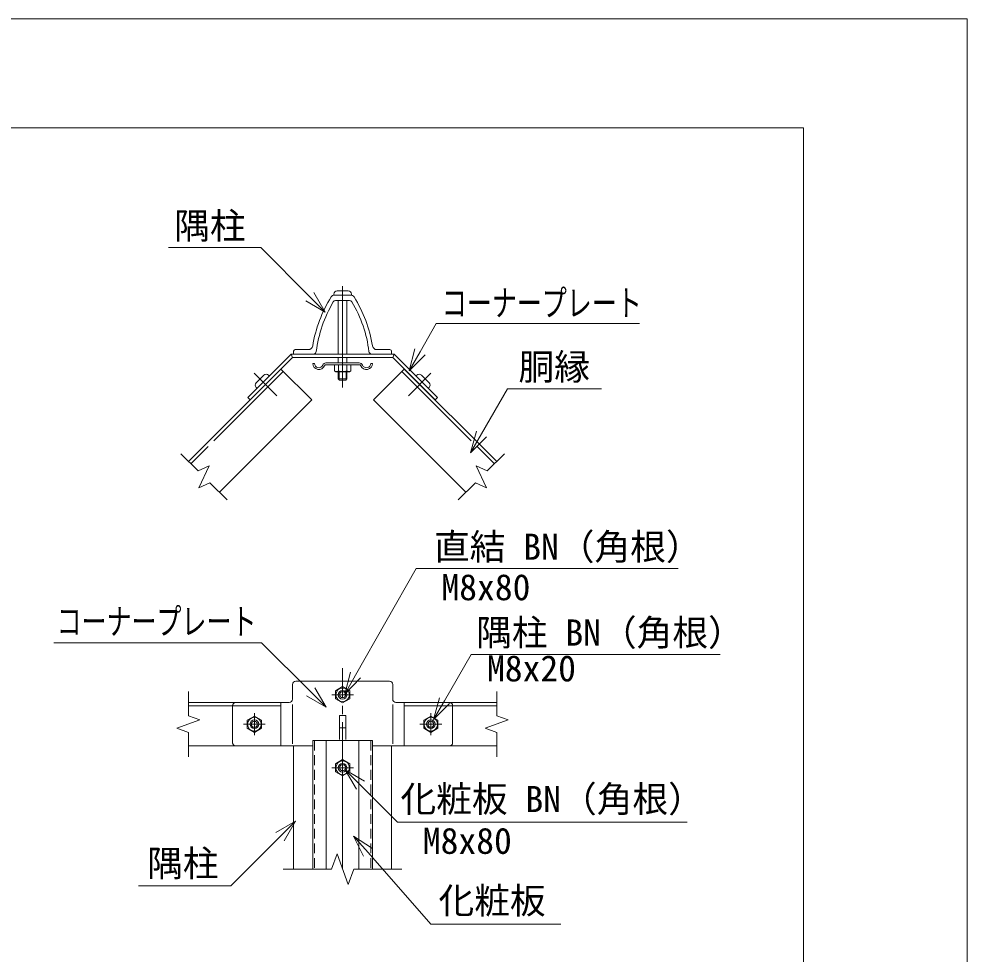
# Model space of a CAD drawing. Units: millimetres, scale not verified. Extents: x -4200 to 4200, y -2970 to 2970.
# Drawn here: x 2459 to 4200, y 1253 to 2970 of the extents above; entities that cross this region are included whole.
import ezdxf
from ezdxf.enums import TextEntityAlignment as Align

# ---------------------------------------------------------------- set-up
doc = ezdxf.new("R2010")
doc.units = ezdxf.units.MM
doc.header["$LTSCALE"] = 15
for name, pattern in [('DASHED1', [1.8, 1.2, -0.6]), ('LONG_CHAIN', [21, 18, -1, 1, -1]), ('LONG_DASHED2', [13, 12, -1])]:
    doc.linetypes.add(name, pattern=pattern)
for name, color, linetype, lineweight in [('0-0_D-STR1', 1, 'Continuous', 9), ('0-1_D-BMK', 2, 'LONG_CHAIN', 9), ('0-2_D-STR-DIM', 7, 'Continuous', 9), ('0-5_0', 7, 'Continuous', 9), ('0-6_D-STR-TXT', 7, 'Continuous', 9), ('0-9_D-STR3', 3, 'Continuous', 9), ('0-B_D-TTL', 2, 'Continuous', 9)]:
    doc.layers.add(name, color=color, linetype=linetype, lineweight=lineweight)
doc.styles.add('ＭＳ ゴシック', font='')
doc.styles.get('ＭＳ ゴシック').set_extended_font_data('MS Gothic')

# ---------------------------------------------------------------- blocks, each defined once
blk = doc.blocks.new('MLeader9')
at = {"layer": '0-5_0'}
blk.add_line((3021.27, 2431.59), (2992.98, 2459.87), dxfattribs=at)
for points in [[(2992.98, 2459.87), (2902.77, 2550.09), (2740.36, 2550.09), (2733.16, 2550.09)], [(3000.56, 2467.45), (3021.27, 2431.59), (2985.4, 2452.3)]]:
    blk.add_lwpolyline(points, dxfattribs=at)
blk = doc.blocks.new('MLeader10')
at = {"layer": '0-5_0'}
blk.add_line((3175.61, 2323.94), (3195.4, 2358.7), dxfattribs=at)
for points in [[(3195.4, 2358.7), (3225.13, 2410.92), (3591.09, 2410.92), (3598.29, 2410.92)], [(3204.71, 2353.4), (3175.61, 2323.94), (3186.08, 2364)]]:
    blk.add_lwpolyline(points, dxfattribs=at)
blk = doc.blocks.new('MLeader11')
at = {"layer": '0-5_0'}
blk.add_line((3288.15, 2173.3), (3308.15, 2207.94), dxfattribs=at)
for points in [[(3308.15, 2207.94), (3355.86, 2290.58), (3521.61, 2290.58), (3528.81, 2290.58)], [(3317.43, 2202.58), (3288.15, 2173.3), (3298.87, 2213.3)]]:
    blk.add_lwpolyline(points, dxfattribs=at)
blk = doc.blocks.new('MLeader12')
at = {"layer": '0-5_0'}
blk.add_line((3023.02, 1706.1), (2994.74, 1734.39), dxfattribs=at)
for points in [[(2994.74, 1734.39), (2904.52, 1824.6), (2530.31, 1824.6), (2523.11, 1824.6)], [(3002.32, 1741.97), (3023.02, 1706.1), (2987.16, 1726.81)]]:
    blk.add_lwpolyline(points, dxfattribs=at)
blk = doc.blocks.new('MLeader13')
at = {"layer": '0-5_0'}
blk.add_line((2966.42, 1496.67), (2938.14, 1468.38), dxfattribs=at)
for points in [[(2930.56, 1475.96), (2966.42, 1496.67), (2945.72, 1460.8)], [(2938.14, 1468.38), (2847.92, 1378.16), (2685.52, 1378.16), (2678.32, 1378.16)]]:
    blk.add_lwpolyline(points, dxfattribs=at)
blk = doc.blocks.new('MLeader14')
at = {"layer": '0-6_D-STR-TXT'}
blk.add_line((3073.45, 1469.5), (3099.84, 1439.43), dxfattribs=at)
for points in [[(3091.78, 1432.36), (3073.45, 1469.5), (3107.89, 1446.5)], [(3099.84, 1439.43), (3215.33, 1307.83), (3446.75, 1307.83), (3453.95, 1307.83)]]:
    blk.add_lwpolyline(points, dxfattribs=at)
blk = doc.blocks.new('MLeader16')
at = {"layer": '0-5_0'}
blk.add_line((3057.2, 1730.34), (3076.96, 1765.12), dxfattribs=at)
for points in [[(3076.96, 1765.12), (3188.09, 1960.82), (3662.27, 1960.82), (3669.47, 1960.82)], [(3086.28, 1759.83), (3057.2, 1730.34), (3067.64, 1770.41)]]:
    blk.add_lwpolyline(points, dxfattribs=at)
blk = doc.blocks.new('MLeader19')
at = {"layer": '0-5_0'}
blk.add_line((3220.03, 1683.45), (3240.08, 1718.06), dxfattribs=at)
for points in [[(3240.08, 1718.06), (3289.22, 1802.87), (3738.99, 1802.87), (3746.19, 1802.87)], [(3249.35, 1712.69), (3220.03, 1683.45), (3230.8, 1723.43)]]:
    blk.add_lwpolyline(points, dxfattribs=at)
blk = doc.blocks.new('MLeader20')
at = {"layer": '0-6_D-STR-TXT'}
blk.add_line((3057.71, 1591.31), (3085.99, 1563.02), dxfattribs=at)
for points in [[(3078.42, 1555.44), (3057.71, 1591.31), (3093.57, 1570.6)], [(3085.99, 1563.02), (3153.92, 1495.1), (3678.38, 1495.1), (3685.58, 1495.1)]]:
    blk.add_lwpolyline(points, dxfattribs=at)

msp = doc.modelspace()

# ---------------------------------------------------------------- linework, layer by layer
at = {"layer": '0-0_D-STR1'}
for p, q in [((3038.18, 2462.7), (3068.21, 2462.7)), ((3040.31, 2452.7), (3066.08, 2452.7)), ((2963.2, 2354.7), (2963.2, 2359.7)), ((2963.2, 2354.7), (2963.2, 2359.7)), ((2999.9, 2354.7), (2963.2, 2354.7)), ((2990.35, 2362.7), (2966.2, 2362.7)), ((3106.49, 2354.7), (3143.2, 2354.7)), ((3116.05, 2362.7), (3140.2, 2362.7)), ((3143.2, 2354.7), (3143.2, 2359.7)), ((3001.4, 2337.5), (2998.2, 2337.07)), ((3022.66, 2338.3), (3083.73, 2338.3)), ((3022.67, 2335.1), (3083.72, 2335.1)), ((3105, 2337.5), (3108.2, 2337.07)), ((2939.98, 2327.09), (2770.28, 2157.38)), ((2939.98, 2327.09), (2996.55, 2270.52)), ((3166.41, 2327.09), (3109.84, 2270.52)), ((3166.41, 2327.09), (3336.11, 2157.38)), ((2996.55, 2270.52), (2826.85, 2100.81)), ((3109.84, 2270.52), (3279.55, 2100.81)), ((2770.09, 1714.92), (2939.98, 1714.92)), ((2770.09, 1708.92), (2939.98, 1708.92)), ((2939.98, 1714.92), (2939.98, 1634.92)), ((3336.3, 1714.92), (3166.41, 1714.92)), ((3166.41, 1714.92), (3166.41, 1634.92)), ((3336.3, 1708.92), (3166.41, 1708.92)), ((2998.2, 1644.92), (2998.2, 1408.67)), ((3108.2, 1644.92), (2998.2, 1644.92)), ((3023.2, 1644.92), (3023.2, 1408.67)), ((3083.2, 1644.92), (3083.2, 1408.67)), ((3108.2, 1644.92), (3108.2, 1408.67)), ((2770.09, 1634.92), (2939.98, 1634.92)), ((2963.2, 1408.67), (2963.2, 1634.92)), ((3143.2, 1408.67), (3143.2, 1634.92)), ((3336.3, 1634.92), (3166.41, 1634.92))]:
    msp.add_line(p, q, dxfattribs=at)
at = {"layer": '0-0_D-STR1', "linetype": 'LONG_DASHED2'}
for p, q in [((2944.23, 2322.84), (2774.52, 2153.14)), ((3162.17, 2322.84), (3331.87, 2153.14))]:
    msp.add_line(p, q, dxfattribs=at)
at = {"layer": '0-0_D-STR1', "linetype": 'DASHED1'}
for p, q in [((3001.4, 1644.92), (3001.4, 1408.67)), ((3105, 1644.92), (3105, 1408.67))]:
    msp.add_line(p, q, dxfattribs=at)
at = {"layer": '0-0_D-STR1'}
for centre, radius, start, end in [((3235.2, 2331.3), 240, 147.73028, 170.85863), ((3038.18, 2455.7), 7, 90, 147.73028), ((3068.21, 2455.7), 7, 32.26972, 90), ((2871.2, 2331.3), 240, 9.14137, 32.26972), ((3235.2, 2331.3), 232, 149.15113, 173.11764), ((3040.31, 2447.7), 5, 90, 149.15113), ((3066.08, 2447.7), 5, 30.84887, 90), ((2871.2, 2331.3), 232, 6.88236, 30.84887), ((2990.35, 2370.7), 8, 270, 350.85863), ((3116.05, 2370.7), 8, 189.14137, 270), ((2966.2, 2359.7), 3, 90, 180), ((2999.9, 2359.7), 5, 270, 353.11764), ((3106.49, 2359.7), 5, 186.88236, 270), ((3140.2, 2359.7), 3, 0, 90), ((3009.4, 2337.5), 11.21, 182.19864, 337.12847), ((3009.4, 2337.5), 8, 180, 337.11462), ((3022.66, 2331.9), 6.4, 90, 157.11462), ((3022.67, 2331.9), 3.2, 90, 157.12847), ((3083.72, 2331.9), 3.2, 22.87153, 90), ((3083.73, 2331.9), 6.4, 22.88538, 90), ((3097, 2337.5), 11.21, 202.87153, 357.80136), ((3097, 2337.5), 8, 202.88538, 0)]:
    msp.add_arc(centre, radius, start, end, dxfattribs=at)
at = {"layer": '0-1_D-BMK'}
for p, q in [((3053.2, 2479.44), (3053.2, 2293.06)), ((2890.95, 2319.55), (2932.45, 2278.05)), ((3215.44, 2319.55), (3173.94, 2278.05)), ((3053.2, 1408.67), (3053.2, 1777.65)), ((3073.2, 1728.92), (3033.2, 1728.92)), ((2891.2, 1694.92), (2891.2, 1654.92)), ((3215.2, 1694.92), (3215.2, 1654.92)), ((2911.2, 1674.92), (2871.2, 1674.92)), ((3195.2, 1674.92), (3235.2, 1674.92)), ((3073.2, 1594.92), (3033.2, 1594.92))]:
    msp.add_line(p, q, dxfattribs=at)
at = {"layer": '0-2_D-STR-DIM'}
for p, q in [((2756.14, 2171.52), (2787.68, 2139.98)), ((3350.26, 2171.52), (3318.71, 2139.98)), ((3298.32, 2149.49), (3317.34, 2108.71)), ((3318.71, 2139.98), (3298.32, 2149.49)), ((2809.44, 2118.21), (2840.99, 2086.67)), ((3296.95, 2118.21), (3265.4, 2086.67)), ((3317.34, 2108.71), (3296.95, 2118.21)), ((2770.09, 1735.18), (2770.09, 1690.57)), ((3336.3, 1735.18), (3336.3, 1690.57)), ((2770.09, 1690.57), (2791.24, 1682.87)), ((2791.24, 1682.87), (2748.95, 1667.48)), ((2748.95, 1667.48), (2770.09, 1659.79)), ((2770.09, 1659.79), (2770.09, 1615.18)), ((3336.3, 1659.79), (3336.3, 1615.18)), ((3032.67, 1408.67), (3042.94, 1436.86)), ((3042.94, 1436.86), (3063.46, 1380.47)), ((2944.2, 1408.67), (3032.67, 1408.67)), ((3063.46, 1380.47), (3073.72, 1408.67)), ((3073.72, 1408.67), (3162.2, 1408.67)), ((3073.72, 1408.67), (3145.2, 1408.67))]:
    msp.add_line(p, q, dxfattribs=at)
for points in [[(2787.68, 2139.98), (2808.07, 2149.49), (2789.05, 2108.71), (2809.44, 2118.21)], [(3336.3, 1690.57), (3357.44, 1682.87), (3315.16, 1667.48), (3336.3, 1659.79)]]:
    msp.add_lwpolyline(points, dxfattribs=at)
at = {"layer": '0-9_D-STR3'}
for p, q in [((3037.2, 2464.7), (3037.2, 2462.7)), ((3069.2, 2462.7), (3037.2, 2462.7)), ((3063.2, 2470.7), (3043.2, 2470.7)), ((3069.2, 2464.7), (3069.2, 2462.7)), ((3045.2, 2452.7), (3045.2, 2354.7)), ((3061.2, 2452.7), (3061.2, 2354.7)), ((2958.55, 2354.7), (2878.89, 2275.04)), ((2961.2, 2348.3), (2883.41, 2270.52)), ((2961.2, 2348.3), (3145.2, 2348.3)), ((3038.18, 2335.1), (3038.18, 2323.55)), ((3038.18, 2335.1), (3068.21, 2335.1)), ((3045.2, 2348.3), (3045.2, 2338.3)), ((3045.69, 2335.1), (3045.69, 2323.55)), ((3060.7, 2335.1), (3060.7, 2323.55)), ((3061.2, 2348.3), (3061.2, 2338.3)), ((3068.21, 2335.1), (3068.21, 2323.55)), ((3145.2, 2348.3), (3222.98, 2270.52)), ((2908.59, 2316.06), (2894.45, 2301.91)), ((2917.07, 2316.06), (2918.49, 2314.64)), ((3038.18, 2323.55), (3040.7, 2322.1)), ((3040.7, 2322.1), (3065.7, 2322.1)), ((3045.2, 2322.1), (3045.2, 2309.1)), ((3046.7, 2322.1), (3046.7, 2309.1)), ((3059.7, 2322.1), (3059.7, 2309.1)), ((3061.2, 2322.1), (3061.2, 2309.1)), ((3068.21, 2323.55), (3065.7, 2322.1)), ((3189.32, 2316.06), (3187.91, 2314.64)), ((3197.8, 2316.06), (3211.95, 2301.91)), ((3058.8, 2306.7), (3047.6, 2306.7)), ((3061.2, 2309.1), (3058.8, 2306.7)), ((2894.45, 2293.43), (2895.86, 2292.01)), ((3211.95, 2293.43), (3210.53, 2292.01)), ((2883.41, 2270.52), (2878.89, 2275.04)), ((3222.98, 2270.52), (3227.5, 2275.04)), ((2961.2, 1747.92), (2961.2, 1720.92)), ((2967.2, 1753.92), (3139.2, 1753.92)), ((3053.2, 1743.93), (3040.2, 1736.42)), ((3066.2, 1736.42), (3053.2, 1743.93)), ((3145.2, 1747.92), (3145.2, 1720.92)), ((3040.2, 1736.42), (3040.2, 1721.41)), ((3066.2, 1721.41), (3066.2, 1736.42)), ((2857.2, 1714.92), (2955.2, 1714.92)), ((2961.2, 1638.92), (2961.2, 1710.92)), ((3040.2, 1721.41), (3053.2, 1713.91)), ((3053.2, 1713.91), (3066.2, 1721.41)), ((3145.2, 1638.92), (3145.2, 1711.11)), ((3151.2, 1714.92), (3249.2, 1714.92)), ((3047.2, 1690.92), (3047.2, 1646.87)), ((3059.2, 1690.92), (3047.2, 1690.92)), ((3059.2, 1690.92), (3059.2, 1646.87)), ((3202.2, 1682.42), (3215.2, 1689.93)), ((3215.2, 1689.93), (3228.2, 1682.42)), ((3202.2, 1667.41), (3202.2, 1682.42)), ((3228.2, 1682.42), (3228.2, 1667.41)), ((3059.2, 1668.27), (3047.2, 1668.27)), ((3215.2, 1659.91), (3202.2, 1667.41)), ((3228.2, 1667.41), (3215.2, 1659.91)), ((2857.2, 1634.92), (2998.2, 1634.92)), ((3108.2, 1634.92), (3249.2, 1634.92)), ((3053.2, 1609.93), (3040.2, 1602.42)), ((3040.2, 1602.42), (3040.2, 1587.41)), ((3066.2, 1602.42), (3053.2, 1609.93)), ((3066.2, 1587.41), (3066.2, 1602.42)), ((3040.2, 1587.41), (3053.2, 1579.91)), ((3053.2, 1579.91), (3066.2, 1587.41))]:
    msp.add_line(p, q, dxfattribs=at)
at = {"layer": '0-9_D-STR3', "linetype": 'LONG_DASHED2'}
for p, q in [((2851.2, 1708.92), (2851.2, 1640.92)), ((3255.2, 1708.92), (3255.2, 1640.92))]:
    msp.add_line(p, q, dxfattribs=at)
at = {"layer": '0-9_D-STR3'}
for points in [[(2961.2, 2348.3), (2958.55, 2354.7), (3147.85, 2354.7)], [(3145.2, 2348.3), (3147.85, 2354.7), (3227.5, 2275.04)], [(3061.2, 2309.1), (3045.2, 2309.1), (3047.6, 2306.7)]]:
    msp.add_lwpolyline(points, dxfattribs=at)
msp.add_lwpolyline([(2904.2, 1682.42), (2891.2, 1689.93), (2878.2, 1682.42), (2878.2, 1667.41), (2891.2, 1659.91), (2904.2, 1667.41)], close=True, dxfattribs=at)
for centre, radius in [((3053.2, 1728.92), 12.5), ((3053.2, 1728.92), 8), ((3053.2, 1728.92), 5.6), ((2891.2, 1674.92), 12.5), ((2891.2, 1674.92), 8), ((2891.2, 1674.92), 5.6), ((3215.2, 1674.92), 12.5), ((3215.2, 1674.92), 8), ((3215.2, 1674.92), 5.6), ((3053.2, 1594.92), 12.5), ((3053.2, 1594.92), 8), ((3053.2, 1594.92), 5.6)]:
    msp.add_circle(centre, radius, dxfattribs=at)
for centre, radius, start, end in [((3043.2, 2464.7), 6, 90, 180), ((3063.2, 2464.7), 6, 0, 90), ((2912.83, 2311.81), 6, 45, 135), ((3041.94, 2329.03), 6.64, 235.61585, 304.38416), ((3053.2, 2347.23), 24.84, 252.4121, 287.5879), ((3064.45, 2329.03), 6.64, 235.61586, 304.38414), ((3193.56, 2311.81), 6, 45, 135), ((2898.69, 2297.67), 6, 135, 225), ((3207.7, 2297.67), 6, 315, 45), ((2967.2, 1747.92), 6, 90, 180), ((3139.2, 1747.92), 6, 0, 90), ((2955.2, 1720.92), 6, 270, 0), ((3151.2, 1720.92), 6, 180, 270)]:
    msp.add_arc(centre, radius, start, end, dxfattribs=at)
at = {"layer": '0-9_D-STR3', "linetype": 'LONG_DASHED2'}
for centre, start, end in [((2857.2, 1708.92), 90, 180), ((3249.2, 1708.92), 0, 90), ((2857.2, 1640.92), 180, 270), ((3249.2, 1640.92), 270, 0)]:
    msp.add_arc(centre, 6, start, end, dxfattribs=at)
at = {"layer": '0-B_D-TTL', "color": 7}
msp.add_lwpolyline([(-4200.19, -2970.08), (4199.81, -2970.08), (4199.81, 2969.92), (-4200.19, 2969.92)], close=True, dxfattribs=at)
at = {"layer": '0-B_D-TTL'}
msp.add_lwpolyline([(-3900.19, 2769.92), (3899.81, 2769.92), (3899.81, -2770.08), (-3900.19, -2770.08)], close=True, dxfattribs=at)

# ---------------------------------------------------------------- block references
at = {"layer": '0-5_0'}
for name in ['MLeader9', 'MLeader10', 'MLeader11', 'MLeader16', 'MLeader12', 'MLeader19', 'MLeader13']:
    msp.add_blockref(name, (0, 0), dxfattribs=at)
at = {"layer": '0-6_D-STR-TXT'}
for name in ['MLeader20', 'MLeader14']:
    msp.add_blockref(name, (0, 0), dxfattribs=at)

# ---------------------------------------------------------------- texts
at = {"layer": '0-6_D-STR-TXT', "style": 'ＭＳ ゴシック'}
for s, p in [('隅柱', (2744.06, 2551.75)), ('胴縁', (3376.16, 2292.8)), ('直結 BN（角根）', (3221, 1962.37)), ('M8x80', (3234.62, 1888.15)), ('隅柱 BN（角根）', (3298.44, 1804.79)), ('M8x20', (3318.25, 1739.1)), ('化粧板 BN（角根）', (3159.52, 1499.12)), ('M8x80', (3200.45, 1422.43)), ('隅柱', (2694.26, 1381.09)), ('化粧板', (3229.33, 1312.6))]:
    msp.add_text(s, height=48.06, dxfattribs=at).set_placement(p, align=Align.BOTTOM_LEFT)
at = {"layer": '0-6_D-STR-TXT', "style": 'ＭＳ ゴシック', "width": 0.7}
for p in [(3235.4, 2409.95), (2527.87, 1825.28)]:
    msp.add_text('コーナープレート', height=48.06, dxfattribs=at).set_placement(p, align=Align.BOTTOM_LEFT)

doc.saveas('drawing.dxf')
